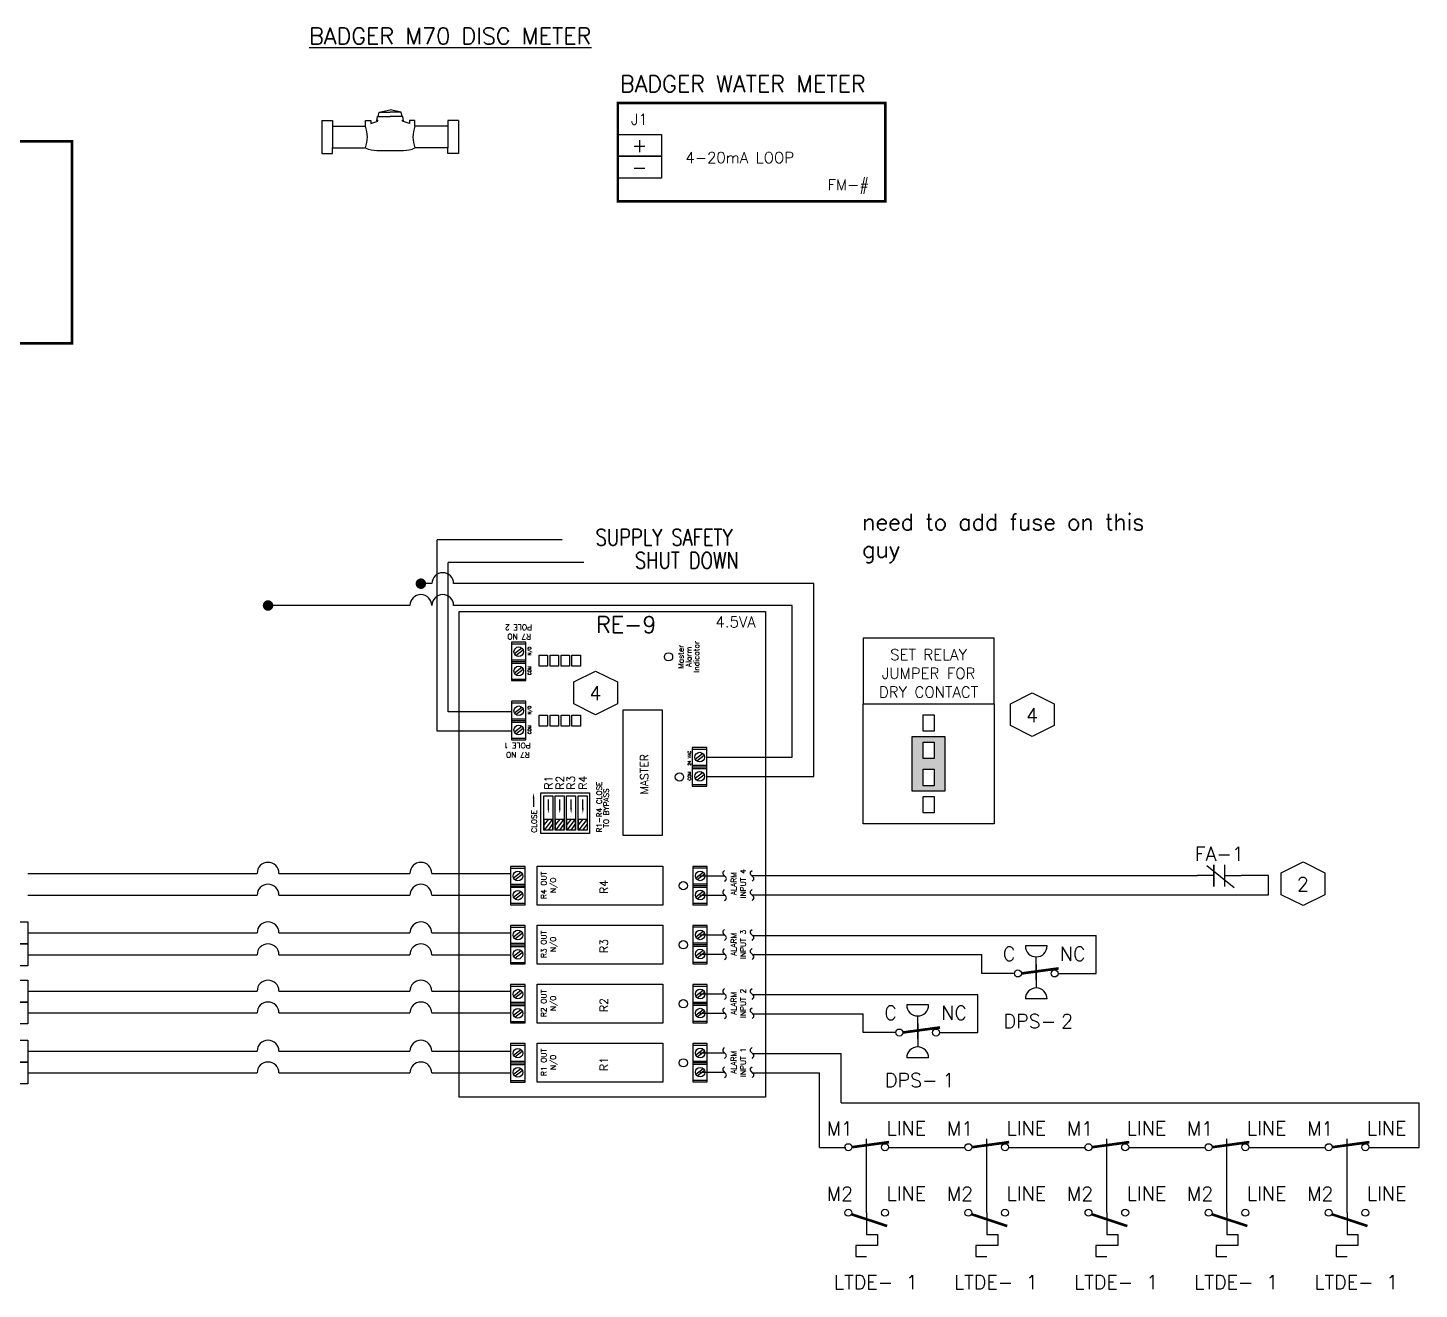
# Model space of a CAD drawing. Extents: x -2.4 to 62.2, y -8.6 to 10.3.
# Drawn here: x 30.1 to 38.06, y 2.16 to 9.38 of the extents above; entities that cross this region are included whole.
import ezdxf
from ezdxf.enums import TextEntityAlignment as Align

# ---------------------------------------------------------------- set-up
doc = ezdxf.new("R2010")
doc.units = 0
doc.header["$LTSCALE"] = 0.25
doc.header["$MEASUREMENT"] = 0
doc.layers.get('0').update_dxf_attribs({"linetype": 'CONTINUOUS'})
for name, color, linetype in [('DUCT', 7, 'CONTINUOUS'), ('ELECTRIC', 1, 'CONTINUOUS'), ('MECHSYS', 7, 'CONTINUOUS')]:
    doc.layers.add(name, color=color, linetype=linetype)
doc.styles.add('NEWTXT', font='newtxt')
doc.styles.add('SIMPLEX', font='SIMPLEX')
doc.styles.get("Standard").update_dxf_attribs({"font": 'SIMPLEX.shx'})

# ---------------------------------------------------------------- blocks, each defined once
blk = doc.blocks.new('M170 FM')
at = {"layer": 'MECHSYS'}
for p, q in [((12.5789, 8.1111), (12.6418, 8.125)), ((12.7046, 8.1111), (12.6418, 8.125)), ((12.25, 8.0625), (12.25, 7.875)), ((12.25, 8.0625), (12.3125, 8.0625)), ((12.3125, 8.0625), (12.3125, 8.0312)), ((12.5, 8.0312), (12.5, 8.0625)), ((12.5, 8.0625), (12.5312, 8.0625)), ((12.5312, 8.0625), (12.5312, 8.0471)), ((12.5312, 8.0471), (12.5718, 8.0586)), ((12.5655, 8.062), (12.5685, 8.0866)), ((12.5718, 8.0648), (12.5655, 8.062)), ((12.5685, 8.0866), (12.6418, 8.0866)), ((12.5718, 8.0586), (12.5718, 8.0648)), ((12.5718, 8.0586), (12.5718, 8.0586)), ((12.5737, 8.0866), (12.5789, 8.1111)), ((12.5789, 8.1111), (12.6418, 8.1111)), ((12.7046, 8.1111), (12.6418, 8.1111)), ((12.715, 8.0866), (12.6418, 8.0866)), ((12.7098, 8.0866), (12.7046, 8.1111)), ((12.7117, 8.0586), (12.7117, 8.0648)), ((12.7117, 8.0648), (12.718, 8.062)), ((12.7523, 8.0471), (12.7117, 8.0586)), ((12.7117, 8.0586), (12.7117, 8.0586)), ((12.718, 8.062), (12.715, 8.0866)), ((12.7835, 8.0625), (12.7523, 8.0625)), ((12.7523, 8.0625), (12.7523, 8.0471)), ((12.7835, 8.0312), (12.7835, 8.0625)), ((13.0335, 8.0625), (12.971, 8.0625)), ((12.971, 8.0625), (12.971, 8.0312)), ((13.0335, 8.0625), (13.0335, 7.875)), ((12.3125, 8.0312), (12.5, 8.0312)), ((12.3125, 8.0312), (12.3125, 7.9062)), ((12.971, 8.0312), (12.7835, 8.0312)), ((12.971, 8.0312), (12.971, 7.9062)), ((12.3125, 7.875), (12.3125, 7.9062)), ((12.3125, 7.9062), (12.5, 7.9062)), ((12.5663, 7.892), (12.7172, 7.892)), ((12.971, 7.9062), (12.7835, 7.9062)), ((12.971, 7.875), (12.971, 7.9062)), ((12.25, 7.875), (12.3125, 7.875)), ((12.3125, 7.875), (12.3125, 7.875)), ((13.0335, 7.875), (12.971, 7.875)), ((12.971, 7.875), (12.971, 7.875))]:
    blk.add_line(p, q, dxfattribs=at)
for centre, radius, start, end in [((12.334, 7.9688), 0.1774, 339.36807, 20.63193), ((12.9495, 7.9688), 0.1774, 159.36807, 200.63193), ((12.5641, 8.0427), 0.1508, 244.83827, 270.81543), ((12.7194, 8.0427), 0.1508, 269.18457, 295.16173), ((12.7194, 8.0427), 0.1508, 269.18457, 295.16173)]:
    blk.add_arc(centre, radius, start, end, dxfattribs=at)
blk = doc.blocks.new('_SYSETAG')
at = {"color": 1}
for p, q in [((-0.125, 0.0625), (0.125, 0.0625)), ((-0.125, -0.0625), (-0.125, 0.0625)), ((0.125, 0.0625), (0.125, -0.0625)), ((0.125, -0.0625), (-0.125, -0.0625))]:
    blk.add_line(p, q, dxfattribs=at)
blk.add_attdef('TERMTAG', text='', height=0.08, dxfattribs=at).set_placement((-0.0012, 0.0008), align=Align.MIDDLE)
blk = doc.blocks.new('_SYSPTDI')
at = {"color": 1, "linetype": 'Continuous'}
for p, q in [((-0.25, 0.25), (0, 0.25)), ((-0.25, 0.125), (-0.25, 0.25)), ((0, 0.25), (0, 0.125)), ((-0.25, 0.125), (0, 0.125)), ((0, 0.125), (-0.25, 0.125)), ((-0.25, 0), (-0.25, 0.125)), ((0, 0.125), (0, 0)), ((0, 0), (-0.25, 0))]:
    blk.add_line(p, q, dxfattribs=at)
at = {"color": 7, "linetype": 'Continuous', "style": 'NEWTXT', "flags": 8}
blk.add_attdef('%%200', (-1.125, 0.0275), '', height=1, dxfattribs=at)
at = {"color": 4, "linetype": 'Continuous', "flags": 8}
blk.add_attdef('PTNAME', text='', height=0.08, dxfattribs=at).set_placement((-0.3125, 0.1875), align=Align.RIGHT)
at = {"color": 1, "linetype": 'Continuous'}
for tag, p in [('TERM1', (-0.1262, 0.1883)), ('TERM2', (-0.1262, 0.0633))]:
    blk.add_attdef(tag, text='', height=0.08, dxfattribs=at).set_placement(p, align=Align.MIDDLE)
at = {"color": 7, "linetype": 'Continuous', "flags": 8}
for tag, p in [('T', (-1.085, 0.0675)), ('CC', (-0.965, 0.0675)), ('L', (-0.765, 0.0675)), ('SS', (-0.655, 0.0675)), ('PP', (-0.445, 0.0675))]:
    blk.add_attdef(tag, p, '', height=0.08, dxfattribs=at)
blk.add_attdef('POINFUNC', text='', height=0.08, dxfattribs=at).set_placement((-0.3124, -0.0511), align=Align.RIGHT)
blk = doc.blocks.new('_EDPS4')
for p, q in [((0.0625, 0.1576), (-0.0625, 0.1576)), ((0, -0.0386), (0, 0.0951)), ((0, 0.0509), (0, -0.0828)), ((0.0625, -0.1453), (-0.0625, -0.1453))]:
    blk.add_line(p, q)
at = {"const_width": 0.015}
blk.add_lwpolyline([(-0.085, 0), (0.1281, 0.0291)], dxfattribs=at)
for centre in [(-0.105, 0), (0.105, 0)]:
    blk.add_circle(centre, 0.02)
for centre, start, end in [((0, 0.1576), 180, 0), ((0, -0.1453), 0, 180)]:
    blk.add_arc(centre, 0.0625, start, end)
at = {"style": 'SIMPLEX'}
for s, p in [('C', (-0.1553, 0.072)), ('NC', (0.2084, 0.0726))]:
    blk.add_text(s, height=0.08, dxfattribs=at).set_placement(p, align=Align.CENTER)
blk.add_text('DPS-', height=0.08).set_placement((-0.1875, -0.3125))
at = {"color": 1}
blk.add_attdef('1', (0.1419, -0.3125), '', height=0.08, dxfattribs=at)
blk = doc.blocks.new('_ELTDE3')
for p, q in [((0, 0), (0, 0.4221)), ((0, 0), (0, -0.125)), ((0, -0.125), (0.0625, -0.125)), ((0.0625, -0.125), (0.0625, -0.1875)), ((0.0625, -0.1875), (-0.0625, -0.1875)), ((-0.0625, -0.1875), (-0.0625, -0.25)), ((-0.0625, -0.25), (0, -0.25))]:
    blk.add_line(p, q)
at = {"const_width": 0.015}
for points in [[(-0.085, 0.375), (0.1281, 0.4041)], [(-0.0869, -0.0087), (0.1172, -0.0763)]]:
    blk.add_lwpolyline(points, dxfattribs=at)
for centre in [(-0.105, 0.375), (0.105, 0.375), (-0.105, 0), (0.105, 0)]:
    blk.add_circle(centre, 0.02)
at = {"style": 'SIMPLEX'}
for s, p in [('M1', (-0.1536, 0.4429)), ('LINE', (0.2268, 0.4446)), ('M2', (-0.1536, 0.0679)), ('LINE', (0.2268, 0.0696))]:
    blk.add_text(s, height=0.08, dxfattribs=at).set_placement(p, align=Align.CENTER)
blk.add_text('LTDE-', height=0.08).set_placement((-0.1875, -0.4375))
at = {"color": 1}
blk.add_attdef('1', (0.2251, -0.4375), '', height=0.08, dxfattribs=at)
blk = doc.blocks.new('_SYSITAG')
for p, q in [((-0.125, 0.0625), (0, 0.125)), ((0, 0.125), (0.125, 0.0625)), ((-0.125, -0.0625), (-0.125, 0.0625)), ((0.125, 0.0625), (0.125, -0.0625)), ((0, -0.125), (-0.125, -0.0625)), ((0.125, -0.0625), (0, -0.125))]:
    blk.add_line(p, q)
at = {"color": 1}
blk.add_attdef('TERMTAG', text='', height=0.08, dxfattribs=at).set_placement((-0.0013, -0.0018), align=Align.MIDDLE)
blk = doc.blocks.new('A$C3F451D91')
for p, q in [((0.1099, 0.0832), (0, 0.0832)), ((0, 0.0832), (0, 0)), ((0.0092, 0.0832), (0.0092, 0)), ((0.1007, 0.0832), (0.1007, 0)), ((0.1099, 0.0832), (0.1099, 0)), ((0.2197, 0.0832), (0.1099, 0.0832)), ((0.119, 0.0832), (0.119, 0)), ((0.2106, 0.0832), (0.2106, 0)), ((0.2197, 0), (0.2197, 0.0832)), ((0, 0), (0.1099, 0)), ((0.0337, 0.0576), (0.0662, 0.0155)), ((0.0446, 0.066), (0.0771, 0.0239)), ((0.1099, 0), (0.2197, 0)), ((0.1436, 0.0576), (0.1761, 0.0155)), ((0.1544, 0.066), (0.1869, 0.0239))]:
    blk.add_line(p, q)
for centre in [(0.0554, 0.0407), (0.1653, 0.0407)]:
    blk.add_circle(centre, 0.0275)
blk = doc.blocks.new('_LINSQB')
for p, q in [((0, 0.125), (-0.027, 0.098)), ((-0.027, 0.027), (0.027, -0.027)), ((0.027, -0.098), (0, -0.125))]:
    blk.add_line(p, q)
for centre, start, end in [((0.008, 0.063), 135, 225), ((-0.008, -0.063), 315, 45)]:
    blk.add_arc(centre, 0.05, start, end)
blk = doc.blocks.new('_lintar')
blk.add_lwpolyline([(0.125, 0, 0.001, 0.04, 0), (0, 0, 0.04, 0.04, 0)], format="xyseb")
blk = doc.blocks.new('_ECRE14')
at = {"color": 1}
for p, q in [((-0.03125, 0), (-0.125, 0)), ((0.03125, 0), (0.125, 0))]:
    blk.add_line(p, q, dxfattribs=at)
at = {"const_width": 0.008}
for points in [[(-0.03125, 0.0625), (-0.03125, -0.0625)], [(0.03125, 0.0625), (0.03125, -0.0625)]]:
    blk.add_lwpolyline(points, dxfattribs=at)
at = {"color": 1}
for tag, p in [('Y', (-0.125, 0.0625)), ('Z', (0.125, 0.0625)), ('WW-W', (0, -0.125))]:
    blk.add_attdef(tag, text='', height=0.08, dxfattribs=at).set_placement(p, align=Align.MIDDLE)

msp = doc.modelspace()

# ---------------------------------------------------------------- hatches: boundary and pattern name
h = msp.add_hatch(color=1)
h.dxf.hatch_style = 1
h.paths.add_polyline_path([(35.2239, 5.1314), (35.2864, 5.1314), (35.2864, 5.0376), (35.2239, 5.0376)], flags=16)
h.paths.add_polyline_path([(35.2239, 5.2876), (35.2864, 5.2876), (35.2864, 5.1939), (35.2239, 5.1939)], flags=16)
h.paths.add_polyline_path([(35.1614, 5.3189), (35.3489, 5.3189), (35.3489, 5.0064), (35.1614, 5.0064)])

# ---------------------------------------------------------------- linework, layer by layer
at = {"color": 1}
for p, q in [((38.0635, 2.9669), (38.0635, 3.2219)), ((35.0256, 2.9669), (35.4631, 2.9669)), ((35.7131, 2.9669), (36.1506, 2.9669)), ((36.4006, 2.9669), (36.8381, 2.9669)), ((37.0881, 2.9669), (37.5256, 2.9669)), ((37.7756, 2.9669), (38.0635, 2.9669))]:
    msp.add_line(p, q, dxfattribs=at)
at = {"color": 1, "const_width": 0.03}
for points in [[(32.3339, 6.1939, 1), (32.3639, 6.1939, 1)], [(31.4589, 6.0689, 1), (31.4889, 6.0689, 1)]]:
    msp.add_lwpolyline(points, format="xyb", close=True, dxfattribs=at)
at = {"color": 1}
for points in [[(35.6302, 5.8814), (34.8802, 5.8814), (34.8802, 5.5064), (35.6302, 5.5064)], [(34.8802, 5.5064), (35.6302, 5.5064), (35.6302, 4.8189), (34.8802, 4.8189)], [(35.2239, 5.4439), (35.2864, 5.4439), (35.2864, 5.3501), (35.2239, 5.3501)], [(35.1614, 5.3189), (35.3489, 5.3189), (35.3489, 5.0064), (35.1614, 5.0064)], [(35.2239, 5.2876), (35.2864, 5.2876), (35.2864, 5.1939), (35.2239, 5.1939)], [(35.2239, 5.1314), (35.2864, 5.1314), (35.2864, 5.0376), (35.2239, 5.0376)], [(35.2239, 4.9751), (35.2864, 4.9751), (35.2864, 4.8814), (35.2239, 4.8814)]]:
    msp.add_lwpolyline(points, close=True, dxfattribs=at)
at = {"layer": 'DUCT', "const_width": 0.015}
msp.add_lwpolyline([(33.4763, 8.945), (33.4763, 8.3825), (35.0075, 8.3825), (35.0075, 8.945)], close=True, dxfattribs=at)
msp.add_lwpolyline([(28.82, 8.7262), (28.82, 7.57), (30.3512, 7.57), (30.3512, 8.7262), (28.82, 8.7262)], dxfattribs=at)
at = {"layer": 'ELECTRIC'}
for p, q in [((32.4427, 5.3501), (32.4427, 6.4439)), ((33.1573, 6.4439), (32.4427, 6.4439)), ((33.2823, 6.3157), (32.5052, 6.3157)), ((32.5052, 5.46), (32.5052, 6.3157)), ((32.3802, 6.1939), (32.3489, 6.1939)), ((32.4114, 6.1939), (32.3489, 6.1939)), ((34.5989, 6.1939), (32.5364, 6.1939)), ((34.5989, 5.0907), (34.5989, 6.1939)), ((32.2864, 6.0689), (31.4739, 6.0689)), ((34.4739, 6.0689), (32.5364, 6.0689)), ((34.4739, 5.2006), (34.4739, 6.0689)), ((32.8667, 5.46), (32.5052, 5.46)), ((32.8667, 5.3501), (32.4427, 5.3501)), ((33.9023, 5.2555), (33.9023, 5.1457)), ((33.9855, 5.2555), (33.9023, 5.2555)), ((33.9023, 5.2464), (33.9855, 5.2464)), ((33.9195, 5.1903), (33.9616, 5.2227)), ((33.9279, 5.1794), (33.97, 5.2119)), ((33.9855, 5.1457), (33.9855, 5.2555)), ((33.9855, 5.2006), (34.4739, 5.2006)), ((33.9023, 5.1548), (33.9855, 5.1548)), ((33.9023, 5.1457), (33.9023, 5.0358)), ((33.9023, 5.1457), (33.9855, 5.1457)), ((33.9023, 5.1365), (33.9855, 5.1365)), ((33.9195, 5.0804), (33.9616, 5.1129)), ((33.9279, 5.0695), (33.97, 5.102)), ((33.9855, 5.0358), (33.9855, 5.1457)), ((33.9023, 5.045), (33.9855, 5.045)), ((33.9023, 5.0358), (33.9855, 5.0358)), ((33.9855, 5.0907), (34.5989, 5.0907)), ((33.9052, 4.5761), (33.9052, 4.4662)), ((33.9885, 4.5761), (33.9052, 4.5761)), ((33.9052, 4.5669), (33.9885, 4.5669)), ((33.9225, 4.5108), (33.9646, 4.5433)), ((33.9885, 4.4662), (33.9885, 4.5761)), ((30.0989, 4.5359), (31.4114, 4.5359)), ((31.5364, 4.5359), (32.2864, 4.5359)), ((32.4114, 4.5359), (32.8618, 4.5359)), ((33.9052, 4.4754), (33.9885, 4.4754)), ((33.9052, 4.4662), (33.9052, 4.3564)), ((33.9052, 4.4662), (33.9885, 4.4662)), ((33.9309, 4.4999), (33.973, 4.5324)), ((33.9465, 4.5216), (34.0877, 4.5216)), ((33.9885, 4.3564), (33.9885, 4.4662)), ((34.243, 4.5228), (36.7942, 4.5228)), ((37.2004, 4.5228), (37.0442, 4.5228)), ((37.2004, 4.413), (37.2004, 4.5228)), ((30.0989, 4.4109), (31.4114, 4.4109)), ((31.5364, 4.4109), (32.2864, 4.4109)), ((32.4114, 4.4109), (32.8618, 4.4109)), ((33.9052, 4.4571), (33.9885, 4.4571)), ((33.9225, 4.401), (33.9646, 4.4334)), ((33.9309, 4.3901), (33.973, 4.4226)), ((33.9465, 4.4117), (34.0877, 4.4117)), ((34.2431, 4.413), (37.2004, 4.413)), ((33.9052, 4.3655), (33.9885, 4.3655)), ((33.9052, 4.3564), (33.9885, 4.3564)), ((33.9052, 4.2382), (33.9052, 4.1283)), ((33.9885, 4.2382), (33.9052, 4.2382)), ((33.9052, 4.229), (33.9885, 4.229)), ((33.9885, 4.1283), (33.9885, 4.2382)), ((30.0989, 4.1951), (31.4114, 4.1951)), ((31.5364, 4.1951), (32.2864, 4.1951)), ((32.4114, 4.1951), (32.8618, 4.1951)), ((33.9225, 4.1729), (33.9646, 4.2054)), ((33.9309, 4.1621), (33.973, 4.1945)), ((33.9465, 4.1837), (34.0877, 4.1837)), ((34.2466, 4.1805), (36.2153, 4.1805)), ((36.2153, 3.9629), (36.2153, 4.1805)), ((30.0989, 4.0701), (31.4114, 4.0701)), ((31.5364, 4.0701), (32.2864, 4.0701)), ((32.4114, 4.0701), (32.8618, 4.0701)), ((33.9052, 4.1375), (33.9885, 4.1375)), ((33.9052, 4.1283), (33.9052, 4.0185)), ((33.9052, 4.1283), (33.9885, 4.1283)), ((33.9052, 4.1192), (33.9885, 4.1192)), ((33.9225, 4.0631), (33.9646, 4.0955)), ((33.9309, 4.0522), (33.973, 4.0847)), ((33.9465, 4.0739), (34.0877, 4.0739)), ((33.9885, 4.0185), (33.9885, 4.1283)), ((34.2443, 4.0706), (35.5591, 4.0706)), ((35.5591, 3.9629), (35.5591, 4.0706)), ((33.9052, 4.0276), (33.9885, 4.0276)), ((33.9052, 4.0185), (33.9885, 4.0185)), ((35.7466, 3.9629), (35.5591, 3.9629)), ((35.9966, 3.9629), (36.2153, 3.9629)), ((30.0989, 3.8621), (31.4114, 3.8621)), ((31.5364, 3.8621), (32.2864, 3.8621)), ((32.4114, 3.8621), (32.8618, 3.8621)), ((33.9052, 3.9003), (33.9052, 3.7904)), ((33.9885, 3.9003), (33.9052, 3.9003)), ((33.9052, 3.8912), (33.9885, 3.8912)), ((33.9225, 3.835), (33.9646, 3.8675)), ((33.9309, 3.8242), (33.973, 3.8566)), ((33.9465, 3.8458), (34.0877, 3.8458)), ((33.9885, 3.7904), (33.9885, 3.9003)), ((34.2443, 3.8426), (35.5364, 3.8426)), ((35.5364, 3.625), (35.5364, 3.8426)), ((33.9052, 3.7996), (33.9885, 3.7996)), ((33.9052, 3.7904), (33.9052, 3.6806)), ((33.9052, 3.7904), (33.9885, 3.7904)), ((33.9052, 3.7813), (33.9885, 3.7813)), ((33.9225, 3.7252), (33.9646, 3.7577)), ((33.9309, 3.7143), (33.973, 3.7468)), ((33.9885, 3.6806), (33.9885, 3.7904)), ((30.0989, 3.7371), (31.4114, 3.7371)), ((31.5364, 3.7371), (32.2864, 3.7371)), ((32.4114, 3.7371), (32.8618, 3.7371)), ((33.9052, 3.6897), (33.9885, 3.6897)), ((33.9052, 3.6806), (33.9885, 3.6806)), ((33.9465, 3.736), (34.0877, 3.736)), ((34.2443, 3.7327), (34.8802, 3.7327)), ((34.8802, 3.625), (34.8802, 3.7327)), ((35.0677, 3.625), (34.8802, 3.625)), ((35.3177, 3.625), (35.5364, 3.625)), ((30.0989, 3.5184), (31.4114, 3.5184)), ((31.5364, 3.5184), (32.2864, 3.5184)), ((32.4114, 3.5184), (32.8618, 3.5184)), ((33.9052, 3.5624), (33.9052, 3.4526)), ((33.9885, 3.5624), (33.9052, 3.5624)), ((33.9052, 3.5533), (33.9885, 3.5533)), ((33.9225, 3.4971), (33.9646, 3.5296)), ((33.9309, 3.4863), (33.973, 3.5188)), ((33.9465, 3.5079), (34.0877, 3.5079)), ((33.9885, 3.4526), (33.9885, 3.5624)), ((34.2443, 3.5047), (34.7552, 3.5047)), ((34.7552, 3.2219), (34.7552, 3.5047)), ((33.9052, 3.4617), (33.9885, 3.4617)), ((33.9052, 3.4526), (33.9052, 3.3427)), ((33.9052, 3.4526), (33.9885, 3.4526)), ((33.9052, 3.4434), (33.9885, 3.4434)), ((33.9885, 3.3427), (33.9885, 3.4526)), ((30.0989, 3.3934), (31.4114, 3.3934)), ((31.5364, 3.3934), (32.2864, 3.3934)), ((32.4114, 3.3934), (32.8618, 3.3934)), ((33.9052, 3.3518), (33.9885, 3.3518)), ((33.9225, 3.3873), (33.9646, 3.4198)), ((33.9309, 3.3764), (33.973, 3.4089)), ((33.9465, 3.3981), (34.0877, 3.3981)), ((34.2443, 3.3949), (34.6302, 3.3949)), ((34.6302, 2.9669), (34.6302, 3.3949)), ((33.9052, 3.3427), (33.9885, 3.3427)), ((34.7552, 3.2219), (38.0635, 3.2219)), ((34.6302, 2.9669), (34.7823, 2.9669))]:
    msp.add_line(p, q, dxfattribs=at)
for centre in [(33.9448, 5.2011), (33.9448, 5.0912), (33.9477, 4.5216), (33.9477, 4.4118), (33.9477, 4.1837), (33.9477, 4.0739), (33.9477, 3.8458), (33.9477, 3.736), (33.9477, 3.5079), (33.9477, 3.3981)]:
    msp.add_circle(centre, 0.0275, dxfattribs=at)
at = {"layer": 'ELECTRIC', "color": 1}
for centre, end in [((32.4739, 6.1939), 180), ((32.3489, 6.0689), 180), ((32.4739, 6.0689), 180), ((31.4739, 4.5359), 179.99985), ((32.3489, 4.5359), 179.99985), ((31.4739, 4.4109), 179.99985), ((32.3489, 4.4109), 179.99985), ((31.4739, 4.1951), 179.99985), ((32.3489, 4.1951), 179.99985), ((31.4739, 4.0701), 179.99985), ((32.3489, 4.0701), 179.99985), ((31.4739, 3.8621), 179.99985), ((32.3489, 3.8621), 179.99985), ((31.4739, 3.7371), 179.99985), ((32.3489, 3.7371), 179.99985), ((31.4739, 3.5184), 179.99985), ((32.3489, 3.5184), 179.99985), ((31.4739, 3.3934), 179.99985), ((32.3489, 3.3934), 179.99985)]:
    msp.add_arc(centre, 0.0625, 0, end, dxfattribs=at)
at = {"layer": 'MECHSYS'}
for p, q in [((32.9939, 4.9662), (32.9939, 4.9163)), ((33.0346, 4.997), (33.3135, 4.997)), ((33.0346, 4.7639), (33.0346, 4.997)), ((33.0787, 4.9088), (33.0787, 4.9587)), ((33.1437, 4.9088), (33.1437, 4.9587)), ((33.2088, 4.9088), (33.2088, 4.9587)), ((33.276, 4.9088), (33.276, 4.9587)), ((33.3135, 4.997), (33.3135, 4.7639)), ((33.1026, 4.847), (33.0542, 4.7839)), ((33.0784, 4.847), (33.0542, 4.8155)), ((33.0784, 4.7839), (33.1026, 4.8155)), ((33.1434, 4.847), (33.1193, 4.8155)), ((33.1676, 4.847), (33.1193, 4.7839)), ((33.1434, 4.7839), (33.1676, 4.8155)), ((33.2085, 4.847), (33.1843, 4.8155)), ((33.2326, 4.847), (33.1843, 4.7839)), ((33.2085, 4.7839), (33.2326, 4.8155)), ((33.2757, 4.847), (33.2515, 4.8155)), ((33.2998, 4.847), (33.2515, 4.7839)), ((33.2757, 4.7839), (33.2998, 4.8155)), ((33.3135, 4.7639), (33.0346, 4.7639)), ((36.8489, 4.5809), (37.0052, 4.4559))]:
    msp.add_line(p, q, dxfattribs=at)
for points in [[(32.5677, 3.2546), (32.5677, 6.0344), (34.3223, 6.0344), (34.3223, 3.2546)], [(33.0742, 5.785), (33.0742, 5.7219), (33.0259, 5.7219), (33.0259, 5.785)], [(33.1367, 5.785), (33.1367, 5.7219), (33.0884, 5.7219), (33.0884, 5.785)], [(33.1992, 5.785), (33.1992, 5.7219), (33.1509, 5.7219), (33.1509, 5.785)], [(33.2617, 5.785), (33.2617, 5.7219), (33.2134, 5.7219), (33.2134, 5.785)], [(33.0742, 5.4413), (33.0742, 5.3782), (33.0259, 5.3782), (33.0259, 5.4413)], [(33.1367, 5.4413), (33.1367, 5.3782), (33.0884, 5.3782), (33.0884, 5.4413)], [(33.1992, 5.4413), (33.1992, 5.3782), (33.1509, 5.3782), (33.1509, 5.4413)], [(33.2617, 5.4413), (33.2617, 5.3782), (33.2134, 5.3782), (33.2134, 5.4413)], [(33.7305, 4.7532), (33.5077, 4.7532), (33.5077, 5.4712), (33.7305, 5.4712)], [(33.1044, 4.9792), (33.1044, 4.7822), (33.0518, 4.7822), (33.0518, 4.9792)], [(33.1694, 4.9792), (33.1694, 4.7822), (33.1169, 4.7822), (33.1169, 4.9792)], [(33.2344, 4.9792), (33.2344, 4.7822), (33.1819, 4.7822), (33.1819, 4.9792)], [(33.3016, 4.9792), (33.3016, 4.7822), (33.2491, 4.7822), (33.2491, 4.9792)], [(33.1026, 4.847), (33.1026, 4.7839), (33.0542, 4.7839), (33.0542, 4.847)], [(33.1676, 4.847), (33.1676, 4.7839), (33.1193, 4.7839), (33.1193, 4.847)], [(33.2326, 4.847), (33.2326, 4.7839), (33.1843, 4.7839), (33.1843, 4.847)], [(33.2998, 4.847), (33.2998, 4.7839), (33.2515, 4.7839), (33.2515, 4.847)], [(33.0152, 4.3548), (33.0152, 4.5776), (33.7332, 4.5776), (33.7332, 4.3548)], [(33.0152, 4.0169), (33.0152, 4.2397), (33.7332, 4.2397), (33.7332, 4.0169)], [(33.0152, 3.6791), (33.0152, 3.9018), (33.7332, 3.9018), (33.7332, 3.6791)], [(33.0152, 3.3412), (33.0152, 3.5639), (33.7332, 3.5639), (33.7332, 3.3412)]]:
    msp.add_lwpolyline(points, close=True, dxfattribs=at)
for centre in [(33.7664, 5.7751), (33.8289, 5.0876), (33.8509, 4.4652), (33.8509, 4.1273), (33.8509, 3.7894), (33.8509, 3.4515)]:
    msp.add_circle(centre, 0.0237, dxfattribs=at)

# ---------------------------------------------------------------- block references
for p, values in [((33.3489, 5.5689), {'TERMTAG': '4'}), ((35.8489, 5.4439), {'TERMTAG': '4'}), ((37.399, 4.4764), {'TERMTAG': '2'})]:
    msp.add_blockref('_SYSITAG', p).add_auto_attribs(values)
ref = msp.add_blockref('_SYSPTDI', (30.0989, 4.0076))
ref.add_attrib('PTNAME', 'WEL.PTOA-1-1.HSP', dxfattribs={"color": 4, "linetype": 'Continuous', "height": 0.08, "flags": 8}).set_placement((29.7864, 4.1951), align=Align.RIGHT)
ref.add_attrib('T', '0', (29.0139, 4.0751), dxfattribs={"color": 7, "linetype": 'Continuous', "height": 0.08, "flags": 8})
ref.add_attrib('POINFUNC', 'DI', dxfattribs={"color": 7, "linetype": 'Continuous', "height": 0.08, "flags": 8}).set_placement((29.7866, 3.9565), align=Align.RIGHT)
ref.add_attrib('%%200', '%%200', (28.9739, 4.0351), dxfattribs={"color": 7, "linetype": 'Continuous', "height": 1, "style": 'NEWTXT', "flags": 8})
ref.add_attrib('TERM1', '8', dxfattribs={"color": 1, "linetype": 'Continuous', "height": 0.08}).set_placement((29.9727, 4.1959), align=Align.MIDDLE)
ref.add_attrib('TERM2', '7', dxfattribs={"color": 1, "linetype": 'Continuous', "height": 0.08}).set_placement((29.9727, 4.0709), align=Align.MIDDLE)
ref = msp.add_blockref('_SYSPTDI', (30.0989, 3.6746))
ref.add_attrib('PTNAME', 'WEL.PTOA-1-1.LSP', dxfattribs={"color": 4, "linetype": 'Continuous', "height": 0.08, "flags": 8}).set_placement((29.7864, 3.8621), align=Align.RIGHT)
ref.add_attrib('T', '0', (29.0139, 3.7421), dxfattribs={"color": 7, "linetype": 'Continuous', "height": 0.08, "flags": 8})
ref.add_attrib('POINFUNC', 'DI', dxfattribs={"color": 7, "linetype": 'Continuous', "height": 0.08, "flags": 8}).set_placement((29.7866, 3.6236), align=Align.RIGHT)
ref.add_attrib('%%200', '%%200', (28.9739, 3.7021), dxfattribs={"color": 7, "linetype": 'Continuous', "height": 1, "style": 'NEWTXT', "flags": 8})
ref.add_attrib('TERM1', '6', dxfattribs={"color": 1, "linetype": 'Continuous', "height": 0.08}).set_placement((29.9727, 3.8629), align=Align.MIDDLE)
ref.add_attrib('TERM2', '5', dxfattribs={"color": 1, "linetype": 'Continuous', "height": 0.08}).set_placement((29.9727, 3.7379), align=Align.MIDDLE)
ref = msp.add_blockref('_ECRE14', (36.9192, 4.5228))
ref.add_attrib('WW-W', 'FA-1', dxfattribs={"color": 1, "height": 0.08}).set_placement((36.9192, 4.6478), align=Align.MIDDLE)
ref = msp.add_blockref('_SYSPTDI', (30.0989, 3.3309))
ref.add_attrib('PTNAME', 'WEL.PTOA-1-1.LTD', dxfattribs={"color": 4, "linetype": 'Continuous', "height": 0.08, "flags": 8}).set_placement((29.7864, 3.5184), align=Align.RIGHT)
ref.add_attrib('T', '0', (29.0139, 3.3984), dxfattribs={"color": 7, "linetype": 'Continuous', "height": 0.08, "flags": 8})
ref.add_attrib('POINFUNC', 'DI', dxfattribs={"color": 7, "linetype": 'Continuous', "height": 0.08, "flags": 8}).set_placement((29.7866, 3.2798), align=Align.RIGHT)
ref.add_attrib('%%200', '%%200', (28.9739, 3.3584), dxfattribs={"color": 7, "linetype": 'Continuous', "height": 1, "style": 'NEWTXT', "flags": 8})
ref.add_attrib('TERM1', '4', dxfattribs={"color": 1, "linetype": 'Continuous', "height": 0.08}).set_placement((29.9727, 3.5192), align=Align.MIDDLE)
ref.add_attrib('TERM2', '3', dxfattribs={"color": 1, "linetype": 'Continuous', "height": 0.08}).set_placement((29.9727, 3.3942), align=Align.MIDDLE)
msp.add_blockref('M170 FM', (19.5313, 0.7813), dxfattribs=at)
for name, p, values in [('_SYSETAG', (33.6013, 8.7025), {'TERMTAG': '+'}), ('_SYSETAG', (33.6013, 8.5775), {'TERMTAG': '-'}), ('_EDPS4', (35.8716, 3.9629), {'1': '2'}), ('_EDPS4', (35.1927, 3.625), {'1': '1'}), ('_ELTDE3', (34.9006, 2.5937), {'1': '1'}), ('_ELTDE3', (35.5881, 2.5937), {'1': '1'}), ('_ELTDE3', (36.2756, 2.5937), {'1': '1'}), ('_ELTDE3', (36.9631, 2.5937), {'1': '1'}), ('_ELTDE3', (37.6506, 2.5937), {'1': '1'})]:
    msp.add_blockref(name, p, dxfattribs=at).add_auto_attribs(values)
at = {"layer": 'MECHSYS', "rotation": 90}
for p in [(32.95, 5.6389), (32.95, 5.301), (32.945, 4.3554), (32.945, 4.0175), (32.945, 3.6796), (32.945, 3.3417)]:
    msp.add_blockref('A$C3F451D91', p, dxfattribs=at)
at = {"layer": 'MECHSYS'}
for name, p, xscale, yscale, zscale, rotation in [('_lintar', (32.9939, 4.9662), 0.244140625, 0.244140625, 0.244140625, 90), ('_lintar', (33.0787, 4.9088), 0.244140625, 0.244140625, 0.244140625, 270), ('_lintar', (33.1437, 4.9088), 0.244140625, 0.244140625, 0.244140625, 270), ('_lintar', (33.2088, 4.9088), 0.244140625, 0.244140625, 0.244140625, 270), ('_lintar', (33.276, 4.9088), 0.244140625, 0.244140625, 0.244140625, 270), ('_LINSQB', (34.0877, 4.5216), 0.25, 0.25, 0.25, 180), ('_LINSQB', (34.2443, 4.5216), 0.25, 0.25, 0.25, 180), ('_LINSQB', (34.0877, 4.4117), 0.25, 0.25, 0.25, 180), ('_LINSQB', (34.2443, 4.4117), 0.25, 0.25, 0.25, 180), ('_LINSQB', (34.0877, 4.1837), 0.25, 0.25, 0.25, 180), ('_LINSQB', (34.2443, 4.1837), 0.25, 0.25, 0.25, 180), ('_LINSQB', (34.0877, 4.0739), 0.25, 0.25, 0.25, 180), ('_LINSQB', (34.2443, 4.0739), 0.25, 0.25, 0.25, 180), ('_LINSQB', (34.0877, 3.8458), 0.25, 0.25, 0.25, 180), ('_LINSQB', (34.2443, 3.8458), 0.25, 0.25, 0.25, 180), ('_LINSQB', (34.0877, 3.736), 0.25, 0.25, 0.25, 180), ('_LINSQB', (34.2443, 3.736), 0.25, 0.25, 0.25, 180), ('_LINSQB', (34.0877, 3.5079), 0.25, 0.25, 0.25, 180), ('_LINSQB', (34.2443, 3.5079), 0.25, 0.25, 0.25, 180), ('_LINSQB', (34.0877, 3.3981), 0.25, 0.25, 0.25, 180), ('_LINSQB', (34.2443, 3.3981), 0.25, 0.25, 0.25, 180)]:
    msp.add_blockref(name, p, dxfattribs=dict(at, xscale=xscale, yscale=yscale, zscale=zscale, rotation=rotation))

# ---------------------------------------------------------------- texts
at = {"color": 1, "width": 0.8}
for s, p in [('SUPPLY SAFETY ', (33.3489, 6.4126)), ('SHUT DOWN', (33.5742, 6.28))]:
    msp.add_text(s, height=0.09375, dxfattribs=at).set_placement(p)
at = {"color": 1}
for s, p in [('SET RELAY', (35.2552, 5.7564)), ('JUMPER FOR', (35.2552, 5.6492)), ('DRY CONTACT', (35.2552, 5.5421))]:
    msp.add_text(s, height=0.0625, dxfattribs=at).set_placement(p, align=Align.CENTER)
at = {"char_height": 0.09375, "attachment_point": 1}
for s, width, insert in [('{\\LBADGER M70 DISC METER}', 1.537564, (31.7094, 9.375)), ('need to add fuse on this guy', 1.75, (34.875, 6.5938))]:
    msp.add_mtext_dynamic_manual_height_columns(s, width=width, gutter_width=0.4688, heights=[0], dxfattribs=dict(at, insert=insert))
at = {"layer": 'ELECTRIC'}
for s, p in [('N/O', (32.9792, 5.783)), ('COM', (32.9792, 5.6709)), ('N/O', (32.9792, 5.4451)), ('COM', (32.9792, 5.333)), ('24 VAC', (33.8947, 5.1521)), ('COM', (33.8947, 5.0678))]:
    msp.add_text(s, height=0.01758, rotation=90, dxfattribs=at).set_placement(p)
at = {"layer": 'MECHSYS'}
for s, height, p in [('BADGER WATER METER', 0.09375, (33.4888, 9.0075)), ('J1', 0.0625, (33.5513, 8.82)), ('4-20mA LOOP', 0.0625, (33.8638, 8.6012)), ('FM-#', 0.0625, (34.6763, 8.445))]:
    msp.add_text(s, height=height, dxfattribs=at).set_placement(p)
at = {"layer": 'MECHSYS', "color": 1}
msp.add_text('RE-9', height=0.09375, dxfattribs=at).set_placement((33.6971, 5.9126), align=Align.RIGHT)
at = {"layer": 'MECHSYS', "color": 7}
msp.add_text('4.5VA', height=0.0625, dxfattribs=at).set_placement((34.2656, 5.9439), align=Align.RIGHT)
at = {"layer": 'MECHSYS'}
for s, rotation, p in [('POLE 2', 180, (32.9076, 5.9599)), ('R7 NO', 180, (32.9116, 5.9063)), ('Master', 90, (33.8527, 5.7751)), ('Alarm', 90, (33.8973, 5.7751)), ('Indicator', 90, (33.9419, 5.7751)), ('POLE 1', 180, (32.9, 5.2833)), ('R7 NO', 180, (32.904, 5.2297)), ('R4 OUT', 90, (33.0678, 4.4675)), ('INPUT 4', 90, (34.2088, 4.4767)), ('N/O', 90, (33.1214, 4.4675)), ('ALARM', 90, (34.1553, 4.4767)), ('R3 OUT', 90, (33.0678, 4.1296)), ('N/O', 90, (33.1214, 4.1296)), ('ALARM', 90, (34.1553, 4.1296)), ('INPUT 3', 90, (34.2088, 4.1296)), ('R2 OUT', 90, (33.0678, 3.7917)), ('N/O', 90, (33.1214, 3.7917)), ('ALARM', 90, (34.1553, 3.7917)), ('INPUT 2', 90, (34.2088, 3.7917)), ('R1 OUT', 90, (33.0678, 3.4539)), ('ALARM', 90, (34.1553, 3.4539)), ('INPUT 1', 90, (34.2088, 3.4539)), ('N/O', 90, (33.1214, 3.4539))]:
    msp.add_text(s, height=0.03125, rotation=rotation, dxfattribs=at).set_placement(p, align=Align.CENTER)
for s, height, p in [('MASTER', 0.04578, (33.6506, 4.9876)), ('R1', 0.04578, (33.1024, 5.0145)), ('R2', 0.04578, (33.1678, 5.0146)), ('R3', 0.04578, (33.2307, 5.0146)), ('R4', 0.04578, (33.2979, 5.0146)), ('R1-R4 CLOSE', 0.030518, (33.3851, 4.7695)), ('TO BYPASS', 0.03052, (33.4251, 4.7973)), ('CLOSE', 0.03052, (33.0122, 4.7686)), ('R4', 0.04578, (33.4193, 4.4177)), ('R3', 0.04578, (33.4193, 4.0798)), ('R2', 0.04578, (33.4193, 3.742)), ('R1', 0.04578, (33.4193, 3.4041))]:
    msp.add_text(s, height=height, rotation=90, dxfattribs=at).set_placement(p)

doc.saveas('drawing.dxf')
